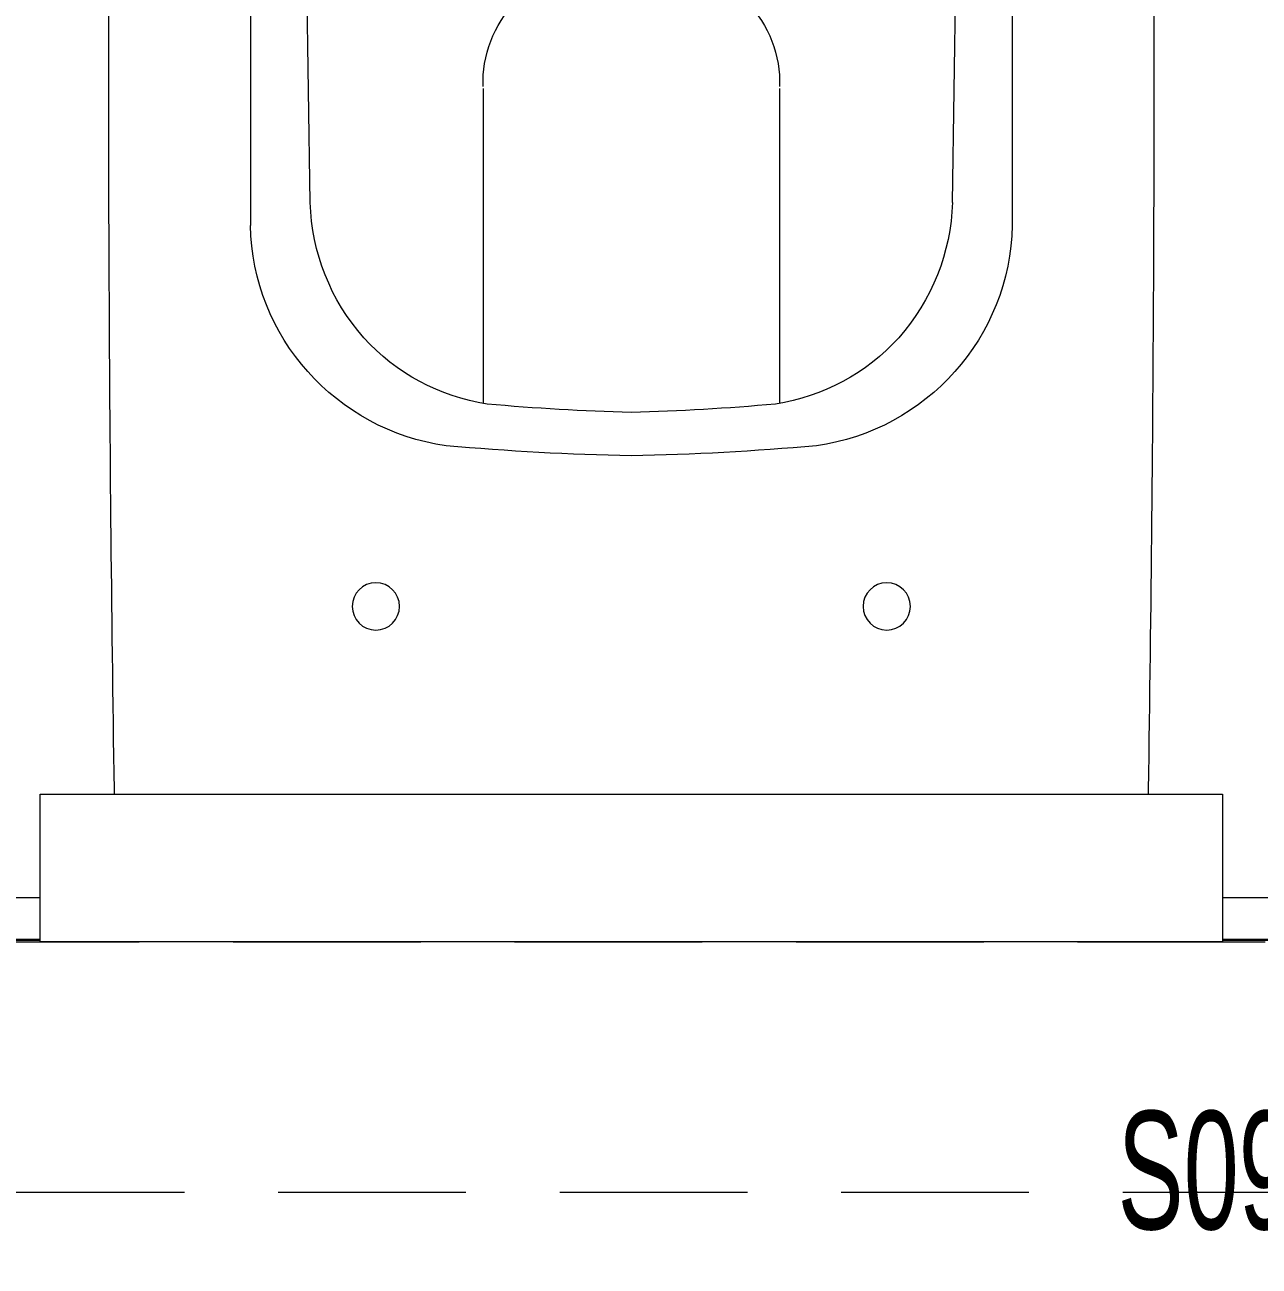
# Model space of a CAD drawing. Header units: centimetres. Extents: x 5488 to 20269, y -31398 to -19684.
# Drawn here: x 18911.89 to 18953.65, y -23207.8 to -23165.8 of the extents above; entities that cross this region are included whole.
import ezdxf
from ezdxf import colors
from ezdxf.entities.mleader import LeaderData, LeaderLine
from ezdxf.math import Vec2, Vec3

# ---------------------------------------------------------------- set-up
doc = ezdxf.new("R2010")
doc.units = ezdxf.units.CM
doc.set_wipeout_variables(frame=1)
doc.linetypes.add('2202_Autoban_Istinye Park_Food Hall_Yerlesim_Plan_Altlik$0$2202_Autoban_Istinye Park_Food Hall_PLAN_altlik_20220517$0$2202_Autoban_Istinye Park_Food Hall_PLAN_altlik_20220506$0$HIDDEN', pattern=[9.525, 6.35, -3.175])
for name, color, linetype, lineweight in [('xxx_Auto_Duvar_Duvar Plan Kesit', 7, 'Continuous', 30), ('xxx_Auto_Kaplama_Ahşap', 34, 'Continuous', 0), ('xxx_Auto_Kaplama_Seramik', 182, 'Continuous', 13), ('xxx_Auto_Konstruksiyon_Metal', 141, 'Continuous', 0), ('xxx_Auto_SIGN_GENERAL', 51, 'Continuous', 0), ('xxx_Auto_Tefris_Tefris', 32, 'Continuous', 15)]:
    doc.layers.add(name, color=color, linetype=linetype, lineweight=lineweight)
doc.layers.add('xxx_Autowipeout', color=7, linetype='Continuous')
doc.styles.add('AUTOBAN', font='')
doc.styles.get('AUTOBAN').set_extended_font_data('Helvetica Normal Tr')

# ---------------------------------------------------------------- blocks, each defined once
blk = doc.blocks.new('A$Cd4c68676')
at = {"layer": 'xxx_Auto_Kaplama_Seramik'}
blk.add_lwpolyline([(240.608, -271.389), (342.668, -271.389), (342.668, -271.389)], dxfattribs=at)
blk = doc.blocks.new('_DotSmall')
at = {"color": 0, "linetype": 'ByBlock', "const_width": 0.5}
blk.add_lwpolyline([(-0.0625, 0, 1), (0.0625, 0, 1)], format="xyb", close=True, dxfattribs=at)
blk = doc.blocks.new('x2202_Autoban_Istinye Park_Food Hall_PLAN_altlik_20220517$0$2202_Autoban_Istinye Park_Food Hall_PLAN_altlik_20220506$0$S02_plan')
for points in [[(-12.889, 36.37), (-12.889, 24.238)], [(-10.862, 25.013), (-11.034, 36.395)], [(10.862, 25.013), (11.034, 36.395)], [(12.889, 36.37), (12.889, 24.238)], [(-5.016, 28.868), (-5.016, 18.217)], [(5.015, 28.868), (5.015, 18.216)], [(-17.4, 0), (17.4, 0)]]:
    blk.add_lwpolyline(points)
for centre in [(-8.642, 11.348), (8.642, 11.348)]:
    blk.add_circle(centre, 0.8)
for centre, radius, start, end in [((1582.2, 29.996), 1599.881, 179.764303, 181.0743), ((-1582.2, 29.996), 1599.881, 358.9257, 0.235697), ((-1.124, 29.072), 3.894, 89.7221, 181.9705), ((1.124, 29.072), 3.894, 358.0295, 90.2779), ((-3.628, 25.23), 7.238, 181.7156, 221.4572), ((3.628, 25.23), 7.238, 318.5428, 358.2844), ((-5.197, 24.405), 7.694, 181.2462, 262.0572), ((5.197, 24.405), 7.694, 277.9428, 358.7538), ((-3.792, 25.217), 7.106, 222.2561, 261.1935), ((3.792, 25.217), 7.106, 278.8065, 317.7439), ((1.957, 93.93), 76.044, 264.84125, 268.52514), ((-1.957, 93.93), 76.044, 271.47486, 275.15875), ((1.657, 104.235), 87.808, 264.82698, 268.9188), ((-1.657, 104.235), 87.808, 271.0812, 275.17302)]:
    blk.add_arc(centre, radius, start, end)
blk = doc.blocks.new('x2202_Autoban_Istinye Park_Food Hall_PLAN_altlik_20220517$0$2202_Autoban_Istinye Park_Food Hall_PLAN_altlik_20220506$0$S12-plan')
blk.add_wipeout([(-20, 5), (-20, 0), (20, 0), (20, 5)]).dxf.layer = 'xxx_Autowipeout'
blk.add_lwpolyline([(-20, 5), (20, 5), (20, 0), (-20, 0)], close=True)
blk = doc.blocks.new('WC TEFRIS')
at = {"layer": 'xxx_Auto_Tefris_Tefris', "xscale": -1}
blk.add_blockref('x2202_Autoban_Istinye Park_Food Hall_PLAN_altlik_20220517$0$2202_Autoban_Istinye Park_Food Hall_PLAN_altlik_20220506$0$S02_plan', (0, -2.5), dxfattribs=at)
at = {"layer": 'xxx_Auto_Tefris_Tefris'}
blk.add_blockref('x2202_Autoban_Istinye Park_Food Hall_PLAN_altlik_20220517$0$2202_Autoban_Istinye Park_Food Hall_PLAN_altlik_20220506$0$S12-plan', (0, -2.5), dxfattribs=at)
at = {"layer": 'xxx_Auto_Tefris_Tefris', "linetype": '2202_Autoban_Istinye Park_Food Hall_Yerlesim_Plan_Altlik$0$2202_Autoban_Istinye Park_Food Hall_PLAN_altlik_20220517$0$2202_Autoban_Istinye Park_Food Hall_PLAN_altlik_20220506$0$HIDDEN'}
blk.add_lwpolyline([(-23, -2.5), (23, -2.5), (22.98, -10.98), (-23.02, -10.98)], close=True, dxfattribs=at)
blk = doc.blocks.new('A$C1e03b758')
at = {"layer": 'xxx_Auto_SIGN_GENERAL', "color": 12}
ml = blk.add_multileader_mtext('Standard', dxfattribs=at)
ml.set_content('{\\W0.6;S09}', color=12, style='AUTOBAN')
ml.set_leader_properties()
ml.set_arrow_properties(name='DOTSMALL')
ml.build(insert=Vec2(0, 0))
ml.multileader.update_dxf_attribs({"has_text_frame": 1, "dogleg_length": 2.045, "arrow_head_size": 3})
ctx = ml.context
ctx.base_point, ctx.arrow_head_size, ctx.landing_gap_size, ctx.plane_origin = Vec3(321.965, -751.713), 3, 0.6, Vec3(294.258, -667.02)
ctx.text_align_type = 2
notes = []
notes.append((ctx, [(1, (1, 1, 0), (339.222, -751.713), (-1, 0), 10, [(0, [(339.222, -743.944)], 0, [])])]))
ctx.mtext.insert, ctx.mtext.width, ctx.mtext.defined_height, ctx.mtext.alignment, ctx.mtext.flow_direction = Vec3(328.622, -749.713), 4.20155, 4.28, 3, 5
for ctx, leaders in notes:
    for number, flags, end, landing, length, lines in leaders:
        leader = LeaderData()
        leader.index, (leader.has_last_leader_line, leader.has_dogleg_vector, leader.attachment_direction) = number, flags
        leader.last_leader_point, leader.dogleg_vector, leader.dogleg_length = Vec3(end), Vec3(landing), length
        for number, points, colour, breaks in lines:
            line = LeaderLine()
            line.index, line.vertices, line.color, line.breaks = number, Vec3.list(points), colors.encode_raw_color(colour), breaks
            leader.lines.append(line)
        ctx.leaders.append(leader)

msp = doc.modelspace()

# ---------------------------------------------------------------- block references
msp.add_blockref('A$Cd4c68676', (18640.77, -22923.935))

# ---------------------------------------------------------------- next in the draw order: linework, layer by layer
at = {"layer": 'xxx_Auto_Duvar_Duvar Plan Kesit'}
msp.add_lwpolyline([(18984.527, -22699.975), (18984.535, -23196.751), (18763.253, -23196.751), (18763.253, -22786.717)], dxfattribs=at)

# ---------------------------------------------------------------- next in the draw order: block references
at = {"layer": 'xxx_Auto_Kaplama_Ahşap'}
msp.add_blockref('A$C1e03b758', (18626.203, -22452.835), dxfattribs=at)

# ---------------------------------------------------------------- next in the draw order: block references
at = {"layer": 'xxx_Auto_Konstruksiyon_Metal'}
msp.add_blockref('WC TEFRIS', (18932.408, -23194.323), dxfattribs=at)

doc.saveas('drawing.dxf')
